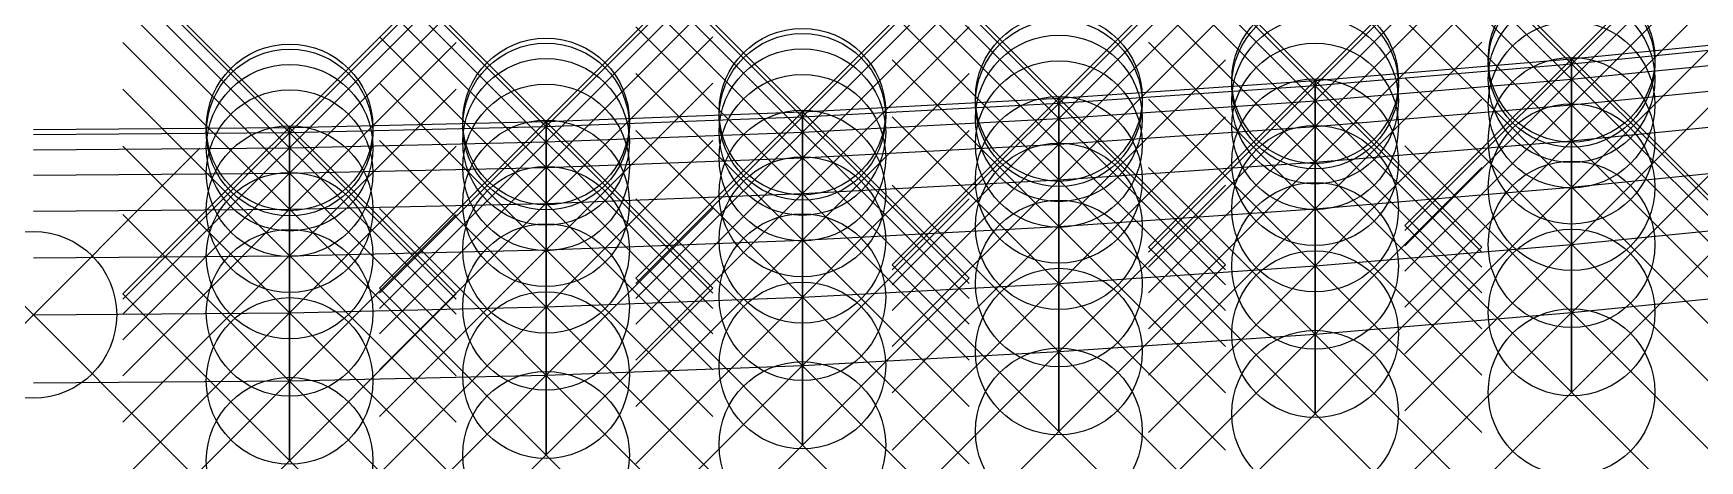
# Model space of a CAD drawing. Header units: inches. Extents: x 0.5 to 40.5, y -2.1 to 1.9.
# Drawn here: x 20.5 to 30.5, y -2.12 to 0.44 of the extents above; entities that cross this region are included whole.
import ezdxf

# ---------------------------------------------------------------- set-up
doc = ezdxf.new("R2010")
doc.units = ezdxf.units.IN
doc.header["$MEASUREMENT"] = 0
doc.header["$PDMODE"] = 35
for name, color, linetype in [('MF_horizontal', 104, 'Continuous'), ('MF_vertical', 44, 'Continuous'), ('NF_Glassload', 150, 'Continuous'), ('NF_RestraintsXYZ', 70, 'Continuous'), ('NF_Windload_01', 40, 'Continuous'), ('NF_Windload_02', 40, 'Continuous'), ('NF_Windload_03', 40, 'Continuous'), ('NF_Windload_04', 40, 'Continuous'), ('NF_Windload_05', 40, 'Continuous'), ('NF_Windload_06', 40, 'Continuous'), ('NF_Windload_07', 40, 'Continuous'), ('NF_Windload_08', 40, 'Continuous'), ('NF_Windload_09', 40, 'Continuous'), ('NF_Windload_10', 40, 'Continuous'), ('NF_Windload_11', 40, 'Continuous'), ('NF_Windload_12', 40, 'Continuous'), ('NF_Windload_13', 40, 'Continuous'), ('NF_Windload_14', 40, 'Continuous'), ('NF_Windload_15', 40, 'Continuous')]:
    doc.layers.add(name, color=color, linetype=linetype)

msp = doc.modelspace()

# ---------------------------------------------------------------- linework, layer by layer
for p, q in [((29.731, 0.289, 12.5), (31.269, 0.442, 12.5)), ((29.731, 0.259, 14.062), (31.269, 0.412, 14.062)), ((29.731, 0.259, 10.938), (31.269, 0.412, 10.938)), ((29.731, 0.167, 15.625), (31.269, 0.32, 15.625)), ((29.731, 0.167, 9.375), (31.269, 0.32, 9.375)), ((28.192, 0.16, 12.5), (29.731, 0.289, 12.5)), ((28.192, 0.129, 14.062), (29.731, 0.259, 14.062)), ((28.192, 0.129, 10.938), (29.731, 0.259, 10.938)), ((29.731, 0.259, 14.062), (29.731, 0.289, 12.5)), ((29.731, 0.289, 12.5), (29.731, 0.259, 10.938)), ((29.731, 0.167, 15.625), (29.731, 0.259, 14.062)), ((29.731, 0.259, 10.938), (29.731, 0.167, 9.375)), ((26.654, 0.054, 12.5), (28.192, 0.16, 12.5)), ((26.654, 0.023, 14.062), (28.192, 0.129, 14.062)), ((26.654, 0.023, 10.938), (28.192, 0.129, 10.938)), ((28.192, 0.038, 15.625), (29.731, 0.167, 15.625)), ((28.192, 0.038, 9.375), (29.731, 0.167, 9.375)), ((28.192, 0.129, 14.062), (28.192, 0.16, 12.5)), ((28.192, 0.16, 12.5), (28.192, 0.129, 10.938)), ((28.192, 0.038, 15.625), (28.192, 0.129, 14.062)), ((28.192, 0.129, 10.938), (28.192, 0.038, 9.375)), ((29.731, 0.014, 17.188), (31.269, 0.167, 17.188)), ((29.731, 0.014, 7.812), (31.269, 0.167, 7.812)), ((29.731, 0.014, 17.188), (29.731, 0.167, 15.625)), ((29.731, 0.167, 9.375), (29.731, 0.014, 7.812)), ((25.115, -0.028, 12.5), (26.654, 0.054, 12.5)), ((25.115, -0.059, 14.062), (26.654, 0.023, 14.062)), ((25.115, -0.059, 10.938), (26.654, 0.023, 10.938)), ((26.654, 0.023, 14.062), (26.654, 0.054, 12.5)), ((26.654, 0.054, 12.5), (26.654, 0.023, 10.938)), ((26.654, -0.068, 15.625), (28.192, 0.038, 15.625)), ((26.654, -0.068, 9.375), (28.192, 0.038, 9.375)), ((26.654, -0.068, 15.625), (26.654, 0.023, 14.062)), ((26.654, 0.023, 10.938), (26.654, -0.068, 9.375)), ((28.192, -0.116, 17.187), (28.192, 0.038, 15.625)), ((28.192, 0.038, 9.375), (28.192, -0.116, 7.812)), ((28.192, -0.116, 17.187), (29.731, 0.014, 17.188)), ((28.192, -0.116, 7.812), (29.731, 0.014, 7.812)), ((29.731, -0.202, 18.75), (29.731, 0.014, 17.188)), ((29.731, 0.014, 7.812), (29.731, -0.202, 6.25)), ((22.038, -0.122, 12.5), (23.577, -0.087, 12.5)), ((23.577, -0.087, 12.5), (25.115, -0.028, 12.5)), ((23.577, -0.117, 14.062), (25.115, -0.059, 14.062)), ((23.577, -0.117, 10.938), (25.115, -0.059, 10.938)), ((23.577, -0.117, 14.062), (23.577, -0.087, 12.5)), ((23.577, -0.087, 12.5), (23.577, -0.117, 10.938)), ((25.115, -0.059, 14.062), (25.115, -0.028, 12.5)), ((25.115, -0.028, 12.5), (25.115, -0.059, 10.938)), ((25.115, -0.15, 15.625), (25.115, -0.059, 14.062)), ((25.115, -0.059, 10.938), (25.115, -0.15, 9.375)), ((25.115, -0.15, 15.625), (26.654, -0.068, 15.625)), ((25.115, -0.15, 9.375), (26.654, -0.068, 9.375)), ((26.654, -0.222, 17.188), (26.654, -0.068, 15.625)), ((26.654, -0.068, 9.375), (26.654, -0.222, 7.812)), ((29.731, -0.202, 18.75), (31.269, -0.049, 18.75)), ((29.731, -0.202, 6.25), (31.269, -0.049, 6.25)), ((20.5, -0.134, 12.5), (22.038, -0.122, 12.5)), ((20.5, -0.164, 14.062), (22.038, -0.153, 14.062)), ((20.5, -0.164, 10.938), (22.038, -0.153, 10.938)), ((22.038, -0.153, 14.062), (23.577, -0.117, 14.062)), ((22.038, -0.153, 10.938), (23.577, -0.117, 10.938)), ((22.038, -0.153, 14.062), (22.038, -0.122, 12.5)), ((22.038, -0.122, 12.5), (22.038, -0.153, 10.938)), ((22.038, -0.244, 15.625), (22.038, -0.153, 14.062)), ((22.038, -0.153, 10.938), (22.038, -0.244, 9.375)), ((23.577, -0.209, 15.625), (23.577, -0.117, 14.062)), ((23.577, -0.117, 10.938), (23.577, -0.209, 9.375)), ((23.577, -0.209, 15.625), (25.115, -0.15, 15.625)), ((23.577, -0.209, 9.375), (25.115, -0.15, 9.375)), ((25.115, -0.304, 17.188), (25.115, -0.15, 15.625)), ((25.115, -0.15, 9.375), (25.115, -0.304, 7.812)), ((26.654, -0.222, 17.188), (28.192, -0.116, 17.187)), ((26.654, -0.222, 7.812), (28.192, -0.116, 7.812)), ((28.192, -0.331, 18.75), (28.192, -0.116, 17.187)), ((28.192, -0.116, 7.812), (28.192, -0.331, 6.25)), ((20.5, -0.256, 15.625), (22.038, -0.244, 15.625)), ((20.5, -0.256, 9.375), (22.038, -0.244, 9.375)), ((22.038, -0.244, 15.625), (23.577, -0.209, 15.625)), ((22.038, -0.244, 9.375), (23.577, -0.209, 9.375)), ((22.038, -0.397, 17.188), (22.038, -0.244, 15.625)), ((22.038, -0.244, 9.375), (22.038, -0.397, 7.812)), ((23.577, -0.362, 17.188), (23.577, -0.209, 15.625)), ((23.577, -0.209, 9.375), (23.577, -0.362, 7.812)), ((25.115, -0.304, 17.188), (26.654, -0.222, 17.188)), ((25.115, -0.304, 7.812), (26.654, -0.222, 7.812)), ((26.654, -0.437, 18.75), (26.654, -0.222, 17.188)), ((26.654, -0.222, 7.812), (26.654, -0.437, 6.25)), ((28.192, -0.331, 18.75), (29.731, -0.202, 18.75)), ((28.192, -0.331, 6.25), (29.731, -0.202, 6.25)), ((29.731, -0.481, 20.312), (29.731, -0.202, 18.75)), ((29.731, -0.202, 6.25), (29.731, -0.481, 4.687)), ((20.5, -0.409, 17.188), (22.038, -0.397, 17.188)), ((20.5, -0.409, 7.812), (22.038, -0.397, 7.812)), ((22.038, -0.397, 17.188), (23.577, -0.362, 17.188)), ((22.038, -0.397, 7.812), (23.577, -0.362, 7.812)), ((22.038, -0.613, 18.75), (22.038, -0.397, 17.188)), ((22.038, -0.397, 7.812), (22.038, -0.613, 6.25)), ((23.577, -0.362, 17.188), (25.115, -0.304, 17.188)), ((23.577, -0.362, 7.812), (25.115, -0.304, 7.812)), ((23.577, -0.578, 18.75), (23.577, -0.362, 17.188)), ((23.577, -0.362, 7.812), (23.577, -0.578, 6.25)), ((25.115, -0.519, 18.75), (25.115, -0.304, 17.188)), ((25.115, -0.304, 7.812), (25.115, -0.519, 6.25)), ((26.654, -0.437, 18.75), (28.192, -0.331, 18.75)), ((26.654, -0.437, 6.25), (28.192, -0.331, 6.25)), ((28.192, -0.61, 20.312), (28.192, -0.331, 18.75)), ((28.192, -0.331, 6.25), (28.192, -0.61, 4.687)), ((29.731, -0.481, 20.312), (31.269, -0.328, 20.312)), ((29.731, -0.481, 4.687), (31.269, -0.328, 4.688)), ((25.115, -0.519, 18.75), (26.654, -0.437, 18.75)), ((25.115, -0.519, 6.25), (26.654, -0.437, 6.25)), ((26.654, -0.716, 20.312), (26.654, -0.437, 18.75)), ((26.654, -0.437, 6.25), (26.654, -0.716, 4.688)), ((28.192, -0.61, 20.312), (29.731, -0.481, 20.312)), ((28.192, -0.61, 4.687), (29.731, -0.481, 4.687)), ((29.731, -0.824, 21.875), (29.731, -0.481, 20.312)), ((29.731, -0.481, 4.687), (29.731, -0.824, 3.125)), ((22.038, -0.613, 18.75), (23.577, -0.578, 18.75)), ((22.038, -0.613, 6.25), (23.577, -0.578, 6.25)), ((23.577, -0.578, 18.75), (25.115, -0.519, 18.75)), ((23.577, -0.578, 6.25), (25.115, -0.519, 6.25)), ((23.577, -0.857, 20.312), (23.577, -0.578, 18.75)), ((23.577, -0.578, 6.25), (23.577, -0.857, 4.688)), ((25.115, -0.798, 20.312), (25.115, -0.519, 18.75)), ((25.115, -0.519, 6.25), (25.115, -0.798, 4.688)), ((20.5, -0.625, 18.75), (22.038, -0.613, 18.75)), ((20.5, -0.625, 6.25), (22.038, -0.613, 6.25)), ((22.038, -0.892, 20.312), (22.038, -0.613, 18.75)), ((22.038, -0.613, 6.25), (22.038, -0.892, 4.688)), ((26.654, -0.716, 20.312), (28.192, -0.61, 20.312)), ((26.654, -0.716, 4.688), (28.192, -0.61, 4.687)), ((28.192, -0.953, 21.875), (28.192, -0.61, 20.312)), ((28.192, -0.61, 4.687), (28.192, -0.953, 3.125)), ((29.731, -0.824, 21.875), (31.269, -0.671, 21.875)), ((29.731, -0.824, 3.125), (31.269, -0.671, 3.125)), ((23.577, -0.857, 20.312), (25.115, -0.798, 20.312)), ((23.577, -0.857, 4.688), (25.115, -0.798, 4.688)), ((25.115, -0.798, 20.312), (26.654, -0.716, 20.312)), ((25.115, -0.798, 4.688), (26.654, -0.716, 4.688)), ((25.115, -1.141, 21.875), (25.115, -0.798, 20.312)), ((25.115, -0.798, 4.688), (25.115, -1.141, 3.125)), ((26.654, -1.059, 21.875), (26.654, -0.716, 20.312)), ((26.654, -0.716, 4.688), (26.654, -1.059, 3.125)), ((20.5, -0.904, 20.312), (22.038, -0.892, 20.312)), ((20.5, -0.904, 4.688), (22.038, -0.892, 4.688)), ((22.038, -0.892, 20.312), (23.577, -0.857, 20.312)), ((22.038, -0.892, 4.688), (23.577, -0.857, 4.688)), ((22.038, -1.235, 21.875), (22.038, -0.892, 20.312)), ((22.038, -0.892, 4.688), (22.038, -1.235, 3.125)), ((23.577, -1.2, 21.875), (23.577, -0.857, 20.312)), ((23.577, -0.857, 4.688), (23.577, -1.2, 3.125)), ((28.192, -0.953, 21.875), (29.731, -0.824, 21.875)), ((28.192, -0.953, 3.125), (29.731, -0.824, 3.125)), ((29.731, -1.233, 23.438), (29.731, -0.824, 21.875)), ((29.731, -0.824, 3.125), (29.731, -1.233, 1.562)), ((26.654, -1.059, 21.875), (28.192, -0.953, 21.875)), ((26.654, -1.059, 3.125), (28.192, -0.953, 3.125)), ((28.192, -1.363, 23.438), (28.192, -0.953, 21.875)), ((28.192, -0.953, 3.125), (28.192, -1.363, 1.562)), ((25.115, -1.141, 21.875), (26.654, -1.059, 21.875)), ((25.115, -1.141, 3.125), (26.654, -1.059, 3.125)), ((26.654, -1.468, 23.438), (26.654, -1.059, 21.875)), ((26.654, -1.059, 3.125), (26.654, -1.468, 1.562)), ((29.731, -1.233, 23.438), (31.269, -1.08, 23.438)), ((29.731, -1.233, 1.562), (31.269, -1.08, 1.562)), ((22.038, -1.235, 21.875), (23.577, -1.2, 21.875)), ((22.038, -1.235, 3.125), (23.577, -1.2, 3.125)), ((23.577, -1.2, 21.875), (25.115, -1.141, 21.875)), ((23.577, -1.2, 3.125), (25.115, -1.141, 3.125)), ((23.577, -1.609, 23.438), (23.577, -1.2, 21.875)), ((23.577, -1.2, 3.125), (23.577, -1.609, 1.562)), ((25.115, -1.551, 23.438), (25.115, -1.141, 21.875)), ((25.115, -1.141, 3.125), (25.115, -1.551, 1.562)), ((20.5, -1.247, 21.875), (22.038, -1.235, 21.875)), ((20.5, -1.247, 3.125), (22.038, -1.235, 3.125)), ((22.038, -1.644, 23.438), (22.038, -1.235, 21.875)), ((22.038, -1.235, 3.125), (22.038, -1.644, 1.562)), ((28.192, -1.363, 23.438), (29.731, -1.233, 23.438)), ((28.192, -1.363, 1.562), (29.731, -1.233, 1.562)), ((29.731, -1.711, 25), (29.731, -1.233, 23.438)), ((29.731, -1.233, 1.562), (29.731, -1.711)), ((26.654, -1.468, 23.438), (28.192, -1.363, 23.438)), ((26.654, -1.468, 1.562), (28.192, -1.363, 1.562)), ((28.192, -1.84, 25), (28.192, -1.363, 23.438)), ((28.192, -1.363, 1.562), (28.192, -1.84)), ((25.115, -1.551, 23.438), (26.654, -1.468, 23.438)), ((25.115, -1.551, 1.562), (26.654, -1.468, 1.562)), ((26.654, -1.946, 25), (26.654, -1.468, 23.438)), ((26.654, -1.468, 1.562), (26.654, -1.946)), ((23.577, -1.609, 23.438), (25.115, -1.551, 23.438)), ((23.577, -1.609, 1.562), (25.115, -1.551, 1.562)), ((25.115, -2.028, 25), (25.115, -1.551, 23.438)), ((25.115, -1.551, 1.562), (25.115, -2.028)), ((20.5, -1.656, 23.438), (22.038, -1.644, 23.438)), ((20.5, -1.656, 1.562), (22.038, -1.644, 1.562)), ((22.038, -1.644, 23.438), (23.577, -1.609, 23.438)), ((22.038, -1.644, 1.562), (23.577, -1.609, 1.562)), ((22.038, -2.122, 25), (22.038, -1.644, 23.438)), ((22.038, -1.644, 1.562), (22.038, -2.122)), ((23.577, -2.087, 25), (23.577, -1.609, 23.438)), ((23.577, -1.609, 1.562), (23.577, -2.087))]:
    msp.add_line(p, q)
at = {"layer": 'MF_horizontal'}
for p, q in [((29.731, 0.289, 12.5), (31.269, 0.442, 12.5)), ((29.731, 0.259, 14.062), (31.269, 0.412, 14.062)), ((29.731, 0.259, 10.938), (31.269, 0.412, 10.938)), ((29.731, 0.167, 15.625), (31.269, 0.32, 15.625)), ((29.731, 0.167, 9.375), (31.269, 0.32, 9.375)), ((28.192, 0.16, 12.5), (29.731, 0.289, 12.5)), ((28.192, 0.129, 14.062), (29.731, 0.259, 14.062)), ((28.192, 0.129, 10.938), (29.731, 0.259, 10.938)), ((26.654, 0.054, 12.5), (28.192, 0.16, 12.5)), ((26.654, 0.023, 14.062), (28.192, 0.129, 14.062)), ((26.654, 0.023, 10.938), (28.192, 0.129, 10.938)), ((28.192, 0.038, 15.625), (29.731, 0.167, 15.625)), ((28.192, 0.038, 9.375), (29.731, 0.167, 9.375)), ((29.731, 0.014, 17.188), (31.269, 0.167, 17.188)), ((29.731, 0.014, 7.812), (31.269, 0.167, 7.812)), ((25.115, -0.028, 12.5), (26.654, 0.054, 12.5)), ((25.115, -0.059, 14.062), (26.654, 0.023, 14.062)), ((25.115, -0.059, 10.938), (26.654, 0.023, 10.938)), ((26.654, -0.068, 15.625), (28.192, 0.038, 15.625)), ((26.654, -0.068, 9.375), (28.192, 0.038, 9.375)), ((28.192, -0.116, 17.187), (29.731, 0.014, 17.188)), ((28.192, -0.116, 7.812), (29.731, 0.014, 7.812)), ((22.038, -0.122, 12.5), (23.577, -0.087, 12.5)), ((23.577, -0.087, 12.5), (25.115, -0.028, 12.5)), ((23.577, -0.117, 14.062), (25.115, -0.059, 14.062)), ((23.577, -0.117, 10.938), (25.115, -0.059, 10.938)), ((25.115, -0.15, 15.625), (26.654, -0.068, 15.625)), ((25.115, -0.15, 9.375), (26.654, -0.068, 9.375)), ((29.731, -0.202, 18.75), (31.269, -0.049, 18.75)), ((29.731, -0.202, 6.25), (31.269, -0.049, 6.25)), ((20.5, -0.134, 12.5), (22.038, -0.122, 12.5)), ((20.5, -0.164, 14.062), (22.038, -0.153, 14.062)), ((20.5, -0.164, 10.938), (22.038, -0.153, 10.938)), ((22.038, -0.153, 14.062), (23.577, -0.117, 14.062)), ((22.038, -0.153, 10.938), (23.577, -0.117, 10.938)), ((23.577, -0.209, 15.625), (25.115, -0.15, 15.625)), ((23.577, -0.209, 9.375), (25.115, -0.15, 9.375)), ((26.654, -0.222, 17.188), (28.192, -0.116, 17.187)), ((26.654, -0.222, 7.812), (28.192, -0.116, 7.812)), ((20.5, -0.256, 15.625), (22.038, -0.244, 15.625)), ((20.5, -0.256, 9.375), (22.038, -0.244, 9.375)), ((22.038, -0.244, 15.625), (23.577, -0.209, 15.625)), ((22.038, -0.244, 9.375), (23.577, -0.209, 9.375)), ((25.115, -0.304, 17.188), (26.654, -0.222, 17.188)), ((25.115, -0.304, 7.812), (26.654, -0.222, 7.812)), ((28.192, -0.331, 18.75), (29.731, -0.202, 18.75)), ((28.192, -0.331, 6.25), (29.731, -0.202, 6.25)), ((20.5, -0.409, 17.188), (22.038, -0.397, 17.188)), ((20.5, -0.409, 7.812), (22.038, -0.397, 7.812)), ((22.038, -0.397, 17.188), (23.577, -0.362, 17.188)), ((22.038, -0.397, 7.812), (23.577, -0.362, 7.812)), ((23.577, -0.362, 17.188), (25.115, -0.304, 17.188)), ((23.577, -0.362, 7.812), (25.115, -0.304, 7.812)), ((26.654, -0.437, 18.75), (28.192, -0.331, 18.75)), ((26.654, -0.437, 6.25), (28.192, -0.331, 6.25)), ((29.731, -0.481, 20.312), (31.269, -0.328, 20.312)), ((29.731, -0.481, 4.687), (31.269, -0.328, 4.688)), ((25.115, -0.519, 18.75), (26.654, -0.437, 18.75)), ((25.115, -0.519, 6.25), (26.654, -0.437, 6.25)), ((28.192, -0.61, 20.312), (29.731, -0.481, 20.312)), ((28.192, -0.61, 4.687), (29.731, -0.481, 4.687)), ((22.038, -0.613, 18.75), (23.577, -0.578, 18.75)), ((22.038, -0.613, 6.25), (23.577, -0.578, 6.25)), ((23.577, -0.578, 18.75), (25.115, -0.519, 18.75)), ((23.577, -0.578, 6.25), (25.115, -0.519, 6.25)), ((20.5, -0.625, 18.75), (22.038, -0.613, 18.75)), ((20.5, -0.625, 6.25), (22.038, -0.613, 6.25)), ((26.654, -0.716, 20.312), (28.192, -0.61, 20.312)), ((26.654, -0.716, 4.688), (28.192, -0.61, 4.687)), ((29.731, -0.824, 21.875), (31.269, -0.671, 21.875)), ((29.731, -0.824, 3.125), (31.269, -0.671, 3.125)), ((23.577, -0.857, 20.312), (25.115, -0.798, 20.312)), ((23.577, -0.857, 4.688), (25.115, -0.798, 4.688)), ((25.115, -0.798, 20.312), (26.654, -0.716, 20.312)), ((25.115, -0.798, 4.688), (26.654, -0.716, 4.688)), ((20.5, -0.904, 20.312), (22.038, -0.892, 20.312)), ((20.5, -0.904, 4.688), (22.038, -0.892, 4.688)), ((22.038, -0.892, 20.312), (23.577, -0.857, 20.312)), ((22.038, -0.892, 4.688), (23.577, -0.857, 4.688)), ((28.192, -0.953, 21.875), (29.731, -0.824, 21.875)), ((28.192, -0.953, 3.125), (29.731, -0.824, 3.125)), ((26.654, -1.059, 21.875), (28.192, -0.953, 21.875)), ((26.654, -1.059, 3.125), (28.192, -0.953, 3.125)), ((25.115, -1.141, 21.875), (26.654, -1.059, 21.875)), ((25.115, -1.141, 3.125), (26.654, -1.059, 3.125)), ((29.731, -1.233, 23.438), (31.269, -1.08, 23.438)), ((29.731, -1.233, 1.562), (31.269, -1.08, 1.562)), ((22.038, -1.235, 21.875), (23.577, -1.2, 21.875)), ((22.038, -1.235, 3.125), (23.577, -1.2, 3.125)), ((23.577, -1.2, 21.875), (25.115, -1.141, 21.875)), ((23.577, -1.2, 3.125), (25.115, -1.141, 3.125)), ((20.5, -1.247, 21.875), (22.038, -1.235, 21.875)), ((20.5, -1.247, 3.125), (22.038, -1.235, 3.125)), ((28.192, -1.363, 23.438), (29.731, -1.233, 23.438)), ((28.192, -1.363, 1.562), (29.731, -1.233, 1.562)), ((26.654, -1.468, 23.438), (28.192, -1.363, 23.438)), ((26.654, -1.468, 1.562), (28.192, -1.363, 1.562)), ((25.115, -1.551, 23.438), (26.654, -1.468, 23.438)), ((25.115, -1.551, 1.562), (26.654, -1.468, 1.562)), ((23.577, -1.609, 23.438), (25.115, -1.551, 23.438)), ((23.577, -1.609, 1.562), (25.115, -1.551, 1.562)), ((20.5, -1.656, 23.438), (22.038, -1.644, 23.438)), ((20.5, -1.656, 1.562), (22.038, -1.644, 1.562)), ((22.038, -1.644, 23.438), (23.577, -1.609, 23.438)), ((22.038, -1.644, 1.562), (23.577, -1.609, 1.562))]:
    msp.add_line(p, q, dxfattribs=at)
at = {"layer": 'MF_vertical'}
for p, q in [((29.731, 0.259, 14.062), (29.731, 0.289, 12.5)), ((29.731, 0.289, 12.5), (29.731, 0.259, 10.938)), ((29.731, 0.167, 15.625), (29.731, 0.259, 14.062)), ((29.731, 0.259, 10.938), (29.731, 0.167, 9.375)), ((28.192, 0.129, 14.062), (28.192, 0.16, 12.5)), ((28.192, 0.16, 12.5), (28.192, 0.129, 10.938)), ((28.192, 0.038, 15.625), (28.192, 0.129, 14.062)), ((28.192, 0.129, 10.938), (28.192, 0.038, 9.375)), ((29.731, 0.014, 17.188), (29.731, 0.167, 15.625)), ((29.731, 0.167, 9.375), (29.731, 0.014, 7.812)), ((26.654, 0.023, 14.062), (26.654, 0.054, 12.5)), ((26.654, 0.054, 12.5), (26.654, 0.023, 10.938)), ((26.654, -0.068, 15.625), (26.654, 0.023, 14.062)), ((26.654, 0.023, 10.938), (26.654, -0.068, 9.375)), ((28.192, -0.116, 17.187), (28.192, 0.038, 15.625)), ((28.192, 0.038, 9.375), (28.192, -0.116, 7.812)), ((29.731, -0.202, 18.75), (29.731, 0.014, 17.188)), ((29.731, 0.014, 7.812), (29.731, -0.202, 6.25)), ((23.577, -0.117, 14.062), (23.577, -0.087, 12.5)), ((23.577, -0.087, 12.5), (23.577, -0.117, 10.938)), ((25.115, -0.059, 14.062), (25.115, -0.028, 12.5)), ((25.115, -0.028, 12.5), (25.115, -0.059, 10.938)), ((25.115, -0.15, 15.625), (25.115, -0.059, 14.062)), ((25.115, -0.059, 10.938), (25.115, -0.15, 9.375)), ((26.654, -0.222, 17.188), (26.654, -0.068, 15.625)), ((26.654, -0.068, 9.375), (26.654, -0.222, 7.812)), ((22.038, -0.153, 14.062), (22.038, -0.122, 12.5)), ((22.038, -0.122, 12.5), (22.038, -0.153, 10.938)), ((22.038, -0.244, 15.625), (22.038, -0.153, 14.062)), ((22.038, -0.153, 10.938), (22.038, -0.244, 9.375)), ((23.577, -0.209, 15.625), (23.577, -0.117, 14.062)), ((23.577, -0.117, 10.938), (23.577, -0.209, 9.375)), ((25.115, -0.304, 17.188), (25.115, -0.15, 15.625)), ((25.115, -0.15, 9.375), (25.115, -0.304, 7.812)), ((28.192, -0.331, 18.75), (28.192, -0.116, 17.187)), ((28.192, -0.116, 7.812), (28.192, -0.331, 6.25)), ((22.038, -0.397, 17.188), (22.038, -0.244, 15.625)), ((22.038, -0.244, 9.375), (22.038, -0.397, 7.812)), ((23.577, -0.362, 17.188), (23.577, -0.209, 15.625)), ((23.577, -0.209, 9.375), (23.577, -0.362, 7.812)), ((26.654, -0.437, 18.75), (26.654, -0.222, 17.188)), ((26.654, -0.222, 7.812), (26.654, -0.437, 6.25)), ((29.731, -0.481, 20.312), (29.731, -0.202, 18.75)), ((29.731, -0.202, 6.25), (29.731, -0.481, 4.687)), ((22.038, -0.613, 18.75), (22.038, -0.397, 17.188)), ((22.038, -0.397, 7.812), (22.038, -0.613, 6.25)), ((23.577, -0.578, 18.75), (23.577, -0.362, 17.188)), ((23.577, -0.362, 7.812), (23.577, -0.578, 6.25)), ((25.115, -0.519, 18.75), (25.115, -0.304, 17.188)), ((25.115, -0.304, 7.812), (25.115, -0.519, 6.25)), ((28.192, -0.61, 20.312), (28.192, -0.331, 18.75)), ((28.192, -0.331, 6.25), (28.192, -0.61, 4.687)), ((26.654, -0.716, 20.312), (26.654, -0.437, 18.75)), ((26.654, -0.437, 6.25), (26.654, -0.716, 4.688)), ((29.731, -0.824, 21.875), (29.731, -0.481, 20.312)), ((29.731, -0.481, 4.687), (29.731, -0.824, 3.125)), ((23.577, -0.857, 20.312), (23.577, -0.578, 18.75)), ((23.577, -0.578, 6.25), (23.577, -0.857, 4.688)), ((25.115, -0.798, 20.312), (25.115, -0.519, 18.75)), ((25.115, -0.519, 6.25), (25.115, -0.798, 4.688)), ((22.038, -0.892, 20.312), (22.038, -0.613, 18.75)), ((22.038, -0.613, 6.25), (22.038, -0.892, 4.688)), ((28.192, -0.953, 21.875), (28.192, -0.61, 20.312)), ((28.192, -0.61, 4.687), (28.192, -0.953, 3.125)), ((25.115, -1.141, 21.875), (25.115, -0.798, 20.312)), ((25.115, -0.798, 4.688), (25.115, -1.141, 3.125)), ((26.654, -1.059, 21.875), (26.654, -0.716, 20.312)), ((26.654, -0.716, 4.688), (26.654, -1.059, 3.125)), ((22.038, -1.235, 21.875), (22.038, -0.892, 20.312)), ((22.038, -0.892, 4.688), (22.038, -1.235, 3.125)), ((23.577, -1.2, 21.875), (23.577, -0.857, 20.312)), ((23.577, -0.857, 4.688), (23.577, -1.2, 3.125)), ((29.731, -1.233, 23.438), (29.731, -0.824, 21.875)), ((29.731, -0.824, 3.125), (29.731, -1.233, 1.562)), ((28.192, -1.363, 23.438), (28.192, -0.953, 21.875)), ((28.192, -0.953, 3.125), (28.192, -1.363, 1.562)), ((26.654, -1.468, 23.438), (26.654, -1.059, 21.875)), ((26.654, -1.059, 3.125), (26.654, -1.468, 1.562)), ((23.577, -1.609, 23.438), (23.577, -1.2, 21.875)), ((23.577, -1.2, 3.125), (23.577, -1.609, 1.562)), ((25.115, -1.551, 23.438), (25.115, -1.141, 21.875)), ((25.115, -1.141, 3.125), (25.115, -1.551, 1.562)), ((22.038, -1.644, 23.438), (22.038, -1.235, 21.875)), ((22.038, -1.235, 3.125), (22.038, -1.644, 1.562)), ((29.731, -1.711, 25), (29.731, -1.233, 23.438)), ((29.731, -1.233, 1.562), (29.731, -1.711)), ((28.192, -1.84, 25), (28.192, -1.363, 23.438)), ((28.192, -1.363, 1.562), (28.192, -1.84)), ((26.654, -1.946, 25), (26.654, -1.468, 23.438)), ((26.654, -1.468, 1.562), (26.654, -1.946)), ((25.115, -2.028, 25), (25.115, -1.551, 23.438)), ((25.115, -1.551, 1.562), (25.115, -2.028)), ((22.038, -2.122, 25), (22.038, -1.644, 23.438)), ((22.038, -1.644, 1.562), (22.038, -2.122)), ((23.577, -2.087, 25), (23.577, -1.609, 23.438)), ((23.577, -1.609, 1.562), (23.577, -2.087))]:
    msp.add_line(p, q, dxfattribs=at)
at = {"layer": 'NF_Glassload'}
for p in [(29.731, 0.289, 12.5), (29.731, 0.259, 14.062), (29.731, 0.259, 10.938), (28.192, 0.16, 12.5), (28.192, 0.129, 14.062), (28.192, 0.129, 10.938), (29.731, 0.167, 15.625), (29.731, 0.167, 9.375), (26.654, 0.054, 12.5), (26.654, 0.023, 14.062), (26.654, 0.023, 10.938), (28.192, 0.038, 15.625), (28.192, 0.038, 9.375), (29.731, 0.014, 17.188), (29.731, 0.014, 7.812), (23.577, -0.087, 12.5), (25.115, -0.028, 12.5), (25.115, -0.059, 14.062), (25.115, -0.059, 10.938), (26.654, -0.068, 15.625), (26.654, -0.068, 9.375), (22.038, -0.122, 12.5), (22.038, -0.153, 14.062), (22.038, -0.153, 10.938), (23.577, -0.117, 14.062), (23.577, -0.117, 10.938), (25.115, -0.15, 15.625), (25.115, -0.15, 9.375), (28.192, -0.116, 17.187), (28.192, -0.116, 7.812), (22.038, -0.244, 15.625), (22.038, -0.244, 9.375), (23.577, -0.209, 15.625), (23.577, -0.209, 9.375), (26.654, -0.222, 17.188), (26.654, -0.222, 7.812), (29.731, -0.202, 18.75), (29.731, -0.202, 6.25), (22.038, -0.397, 17.188), (22.038, -0.397, 7.812), (23.577, -0.362, 17.188), (23.577, -0.362, 7.812), (25.115, -0.304, 17.188), (25.115, -0.304, 7.812), (28.192, -0.331, 18.75), (28.192, -0.331, 6.25), (26.654, -0.437, 18.75), (26.654, -0.437, 6.25), (29.731, -0.481, 20.312), (29.731, -0.481, 4.687), (23.577, -0.578, 18.75), (23.577, -0.578, 6.25), (25.115, -0.519, 18.75), (25.115, -0.519, 6.25), (22.038, -0.613, 18.75), (22.038, -0.613, 6.25), (28.192, -0.61, 20.312), (28.192, -0.61, 4.687), (25.115, -0.798, 20.312), (25.115, -0.798, 4.688), (26.654, -0.716, 20.312), (26.654, -0.716, 4.688), (22.038, -0.892, 20.312), (22.038, -0.892, 4.688), (23.577, -0.857, 20.312), (23.577, -0.857, 4.688), (29.731, -0.824, 21.875), (29.731, -0.824, 3.125), (28.192, -0.953, 21.875), (28.192, -0.953, 3.125), (26.654, -1.059, 21.875), (26.654, -1.059, 3.125), (23.577, -1.2, 21.875), (23.577, -1.2, 3.125), (25.115, -1.141, 21.875), (25.115, -1.141, 3.125), (20.5, -1.247, 21.875), (22.038, -1.235, 21.875), (22.038, -1.235, 3.125), (29.731, -1.233, 23.438), (29.731, -1.233, 1.562), (28.192, -1.363, 23.438), (28.192, -1.363, 1.562), (26.654, -1.468, 23.438), (26.654, -1.468, 1.562), (25.115, -1.551, 23.438), (25.115, -1.551, 1.562), (22.038, -1.644, 23.438), (22.038, -1.644, 1.562), (23.577, -1.609, 23.438), (23.577, -1.609, 1.562)]:
    msp.add_point(p, dxfattribs=at)
at = {"layer": 'NF_RestraintsXYZ'}
for p in [(29.731, -1.711, 25), (29.731, -1.711), (28.192, -1.84, 25), (28.192, -1.84), (26.654, -1.946, 25), (26.654, -1.946), (23.577, -2.087, 25), (23.577, -2.087), (25.115, -2.028, 25), (25.115, -2.028), (22.038, -2.122, 25), (22.038, -2.122)]:
    msp.add_point(p, dxfattribs=at)
at = {"layer": 'NF_Windload_01'}
for p in [(29.731, -1.233, 1.562), (28.192, -1.363, 1.562), (26.654, -1.468, 1.562), (25.115, -1.551, 1.562), (22.038, -1.644, 1.562), (23.577, -1.609, 1.562)]:
    msp.add_point(p, dxfattribs=at)
at = {"layer": 'NF_Windload_02'}
for p in [(29.731, -0.824, 3.125), (28.192, -0.953, 3.125), (26.654, -1.059, 3.125), (23.577, -1.2, 3.125), (25.115, -1.141, 3.125), (22.038, -1.235, 3.125)]:
    msp.add_point(p, dxfattribs=at)
at = {"layer": 'NF_Windload_03'}
for p in [(29.731, -0.481, 4.687), (28.192, -0.61, 4.687), (25.115, -0.798, 4.688), (26.654, -0.716, 4.688), (22.038, -0.892, 4.688), (23.577, -0.857, 4.688)]:
    msp.add_point(p, dxfattribs=at)
at = {"layer": 'NF_Windload_04'}
for p in [(29.731, -0.202, 6.25), (28.192, -0.331, 6.25), (26.654, -0.437, 6.25), (23.577, -0.578, 6.25), (25.115, -0.519, 6.25), (22.038, -0.613, 6.25)]:
    msp.add_point(p, dxfattribs=at)
at = {"layer": 'NF_Windload_05'}
for p in [(29.731, 0.014, 7.812), (28.192, -0.116, 7.812), (26.654, -0.222, 7.812), (22.038, -0.397, 7.812), (23.577, -0.362, 7.812), (25.115, -0.304, 7.812)]:
    msp.add_point(p, dxfattribs=at)
at = {"layer": 'NF_Windload_06'}
for p in [(29.731, 0.167, 9.375), (28.192, 0.038, 9.375), (26.654, -0.068, 9.375), (25.115, -0.15, 9.375), (22.038, -0.244, 9.375), (23.577, -0.209, 9.375)]:
    msp.add_point(p, dxfattribs=at)
at = {"layer": 'NF_Windload_07'}
for p in [(29.731, 0.259, 10.938), (28.192, 0.129, 10.938), (26.654, 0.023, 10.938), (25.115, -0.059, 10.938), (22.038, -0.153, 10.938), (23.577, -0.117, 10.938)]:
    msp.add_point(p, dxfattribs=at)
at = {"layer": 'NF_Windload_08'}
for p in [(29.731, 0.289, 12.5), (28.192, 0.16, 12.5), (26.654, 0.054, 12.5), (23.577, -0.087, 12.5), (25.115, -0.028, 12.5), (22.038, -0.122, 12.5)]:
    msp.add_point(p, dxfattribs=at)
at = {"layer": 'NF_Windload_09'}
for p in [(29.731, 0.259, 14.062), (28.192, 0.129, 14.062), (26.654, 0.023, 14.062), (25.115, -0.059, 14.062), (22.038, -0.153, 14.062), (23.577, -0.117, 14.062)]:
    msp.add_point(p, dxfattribs=at)
at = {"layer": 'NF_Windload_10'}
for p in [(29.731, 0.167, 15.625), (28.192, 0.038, 15.625), (26.654, -0.068, 15.625), (25.115, -0.15, 15.625), (22.038, -0.244, 15.625), (23.577, -0.209, 15.625)]:
    msp.add_point(p, dxfattribs=at)
at = {"layer": 'NF_Windload_11'}
for p in [(29.731, 0.014, 17.188), (28.192, -0.116, 17.187), (26.654, -0.222, 17.188), (22.038, -0.397, 17.188), (23.577, -0.362, 17.188), (25.115, -0.304, 17.188)]:
    msp.add_point(p, dxfattribs=at)
at = {"layer": 'NF_Windload_12'}
for p in [(29.731, -0.202, 18.75), (28.192, -0.331, 18.75), (26.654, -0.437, 18.75), (23.577, -0.578, 18.75), (25.115, -0.519, 18.75), (22.038, -0.613, 18.75)]:
    msp.add_point(p, dxfattribs=at)
at = {"layer": 'NF_Windload_13'}
for p in [(29.731, -0.481, 20.312), (28.192, -0.61, 20.312), (25.115, -0.798, 20.312), (26.654, -0.716, 20.312), (22.038, -0.892, 20.312), (23.577, -0.857, 20.312)]:
    msp.add_point(p, dxfattribs=at)
at = {"layer": 'NF_Windload_14'}
for p in [(29.731, -0.824, 21.875), (28.192, -0.953, 21.875), (26.654, -1.059, 21.875), (23.577, -1.2, 21.875), (25.115, -1.141, 21.875), (20.5, -1.247, 21.875), (22.038, -1.235, 21.875)]:
    msp.add_point(p, dxfattribs=at)
at = {"layer": 'NF_Windload_15'}
for p in [(29.731, -1.233, 23.438), (28.192, -1.363, 23.438), (26.654, -1.468, 23.438), (25.115, -1.551, 23.438), (22.038, -1.644, 23.438), (23.577, -1.609, 23.438)]:
    msp.add_point(p, dxfattribs=at)

doc.saveas('drawing.dxf')
